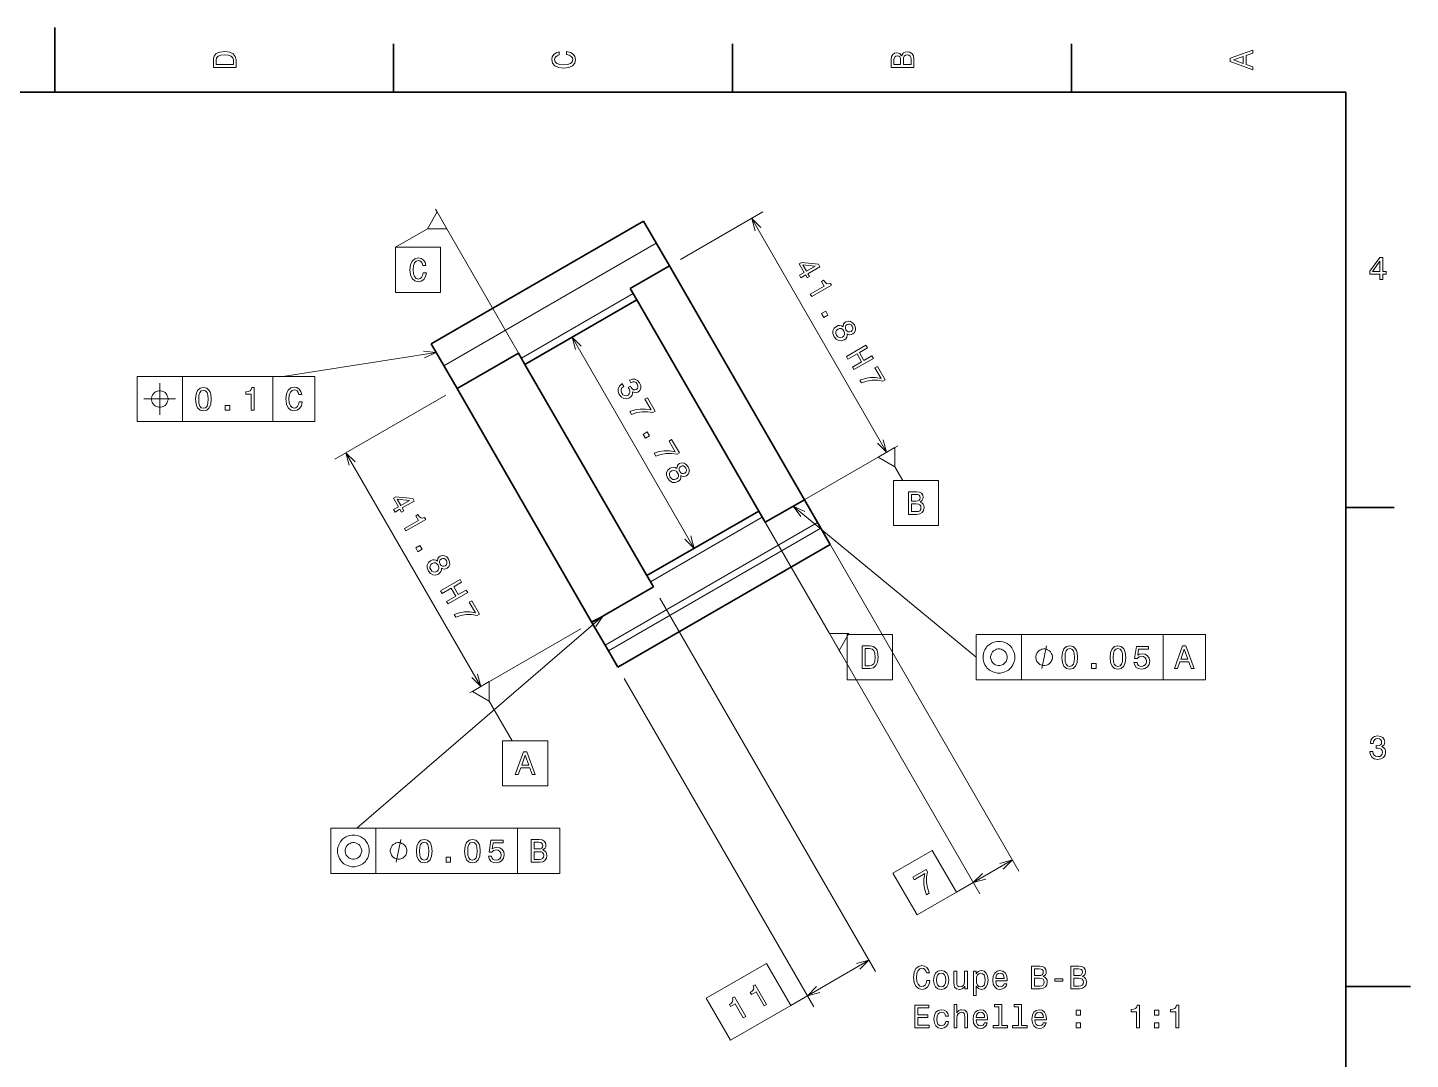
# Model space of a CAD drawing. Extents: x 0 to 420, y 0 to 297.
# Drawn here: x 205.8 to 420, y 137.2 to 297 of the extents above; entities that cross this region are included whole.
import ezdxf

# ---------------------------------------------------------------- set-up
doc = ezdxf.new("R2010")
doc.units = 0

msp = doc.modelspace()

# ---------------------------------------------------------------- linework, layer by layer
at = {"color": 7, "lineweight": 35, "ltscale": 0.25}
for p, q in [((210, 287), (210, 297)), ((410, 148.5), (420, 148.5))]:
    msp.add_line(p, q, dxfattribs=at)
at = {"color": 7, "lineweight": 35, "ltscale": 0.1875}
for p, q in [((262.5, 287), (262.5, 294.5)), ((315, 287), (315, 294.5)), ((367.5, 287), (367.5, 294.5)), ((410, 222.699997), (417.5, 222.699997))]:
    msp.add_line(p, q, dxfattribs=at)
at = {"color": 7, "lineweight": 35}
for p, q in [((410, 287), (10, 287)), ((410, 10), (410, 287)), ((301.208313, 267.04364), (268.299347, 248.043625)), ((305.221863, 260.09198), (326.124023, 223.888367)), ((300.164856, 254.850967), (319.056671, 222.129379)), ((282.84436, 244.850967), (301.736176, 212.129379)), ((272.312897, 241.09198), (293.215057, 204.888367)), ((330.137573, 216.936722), (297.228607, 197.936722))]:
    msp.add_line(p, q, dxfattribs=at)
at = {"color": 7, "lineweight": 13, "ltscale": 0.0125}
for p, q in [((268.969757, 268.882477), (269.219757, 268.449463)), ((331.771027, 200.107483), (331.521027, 200.540497))]:
    msp.add_line(p, q, dxfattribs=at)
at = {"color": 7, "lineweight": 13, "ltscale": 0.367828}
msp.add_line((306.953918, 261.09198), (319.695862, 268.448547), dxfattribs=at)
at = {"color": 7, "lineweight": 13, "ltscale": 0.143061}
msp.add_line((267.719757, 265.851379), (262.763977, 262.990173), dxfattribs=at)
at = {"color": 7, "lineweight": 13}
for p, q in [((270.719757, 265.851379), (282.34436, 245.716995)), ((317.963806, 267.448547), (338.865997, 231.244934)), ((270.263977, 244.640808), (303.172943, 263.640808)), ((282.290253, 245.810684), (299.610779, 255.810684)), ((290.140839, 249.063599), (309.032654, 216.34201)), ((269.09079, 246.672821), (245.338394, 242.990173)), ((222.763977, 242.990173), (250.308075, 242.990173)), ((222.763977, 235.990173), (250.308075, 235.990173)), ((321.793915, 221.388367), (340.598022, 232.244934)), ((255.104568, 231.156754), (276.006744, 194.953125)), ((302.290253, 211.169662), (319.610779, 221.169662)), ((330.021027, 203.13858), (319.556671, 221.263351)), ((327.124023, 222.156311), (359.345093, 166.347794)), ((295.263977, 201.339539), (328.172943, 220.339539)), ((328.672943, 219.473511), (295.763977, 200.473511)), ((321.061859, 218.656311), (353.282898, 162.847794)), ((303.741333, 208.656311), (337.129425, 150.826462)), ((294.931519, 205.879349), (256.819763, 172.990173)), ((352.763977, 202.990173), (388.24408, 202.990173)), ((298.228607, 196.204666), (327.603149, 145.326462)), ((352.763977, 195.990173), (388.24408, 195.990173)), ((252.763977, 172.990173), (288.24408, 172.990173)), ((252.763977, 165.990173), (288.24408, 165.990173))]:
    msp.add_line(p, q, dxfattribs=at)
at = {"color": 7, "lineweight": 35, "ltscale": 0.200677}
for p, q in [((301.208313, 267.04364), (305.221863, 260.09198)), ((268.299347, 248.043625), (272.312897, 241.09198))]:
    msp.add_line(p, q, dxfattribs=at)
at = {"color": 7, "lineweight": 35, "ltscale": 0.175}
for p, q in [((305.221863, 260.09198), (299.159668, 256.59198)), ((326.124023, 223.888367), (320.061859, 220.388367))]:
    msp.add_line(p, q, dxfattribs=at)
at = {"color": 7, "lineweight": 35, "ltscale": 0.050259}
for p, q in [((299.159668, 256.59198), (300.164856, 254.850967)), ((281.839172, 246.59198), (282.84436, 244.850967)), ((319.056671, 222.129379), (320.061859, 220.388367))]:
    msp.add_line(p, q, dxfattribs=at)
at = {"color": 7, "lineweight": 35, "ltscale": 0.5}
for p, q in [((300.164856, 254.850967), (282.84436, 244.850967)), ((319.056671, 222.129379), (301.736176, 212.129379))]:
    msp.add_line(p, q, dxfattribs=at)
at = {"color": 7, "lineweight": 35, "ltscale": 0.275}
for p, q in [((281.839172, 246.59198), (272.312897, 241.09198)), ((302.741333, 210.388367), (293.215057, 204.888367))]:
    msp.add_line(p, q, dxfattribs=at)
at = {"color": 7, "lineweight": 13, "ltscale": 0.175}
for p, q in [((222.763977, 242.990173), (222.763977, 235.990173)), ((229.763977, 242.990173), (229.763977, 235.990173)), ((243.772049, 242.990173), (243.772049, 235.990173)), ((250.308075, 242.990173), (250.308075, 235.990173)), ((352.763977, 202.990173), (352.763977, 195.990173)), ((359.763977, 202.990173), (359.763977, 195.990173)), ((381.708069, 202.990173), (381.708069, 195.990173)), ((388.24408, 202.990173), (388.24408, 195.990173)), ((252.763977, 172.990173), (252.763977, 165.990173)), ((259.763977, 172.990173), (259.763977, 165.990173)), ((281.708069, 172.990173), (281.708069, 165.990173)), ((288.24408, 172.990173), (288.24408, 165.990173))]:
    msp.add_line(p, q, dxfattribs=at)
at = {"color": 7, "lineweight": 13, "ltscale": 0.496761}
for p, q in [((270.580841, 240.09198), (253.372528, 230.156754)), ((291.483002, 203.888367), (274.274689, 193.953125))]:
    msp.add_line(p, q, dxfattribs=at)
at = {"color": 7, "lineweight": 13, "ltscale": 0.061457}
msp.add_line((340.165039, 228.994934), (341.394165, 226.865982), dxfattribs=at)
at = {"color": 7, "lineweight": 35, "ltscale": 0.127446}
for p, q in [((326.124023, 223.888367), (328.672943, 219.473511)), ((293.215057, 204.888367), (295.763977, 200.473511))]:
    msp.add_line(p, q, dxfattribs=at)
at = {"color": 7, "lineweight": 35, "ltscale": 0.073231}
for p, q in [((330.137573, 216.936722), (328.672943, 219.473511)), ((297.228607, 197.936722), (295.763977, 200.473511))]:
    msp.add_line(p, q, dxfattribs=at)
at = {"color": 7, "lineweight": 35, "ltscale": 0.050258}
msp.add_line((301.736176, 212.129379), (302.741333, 210.388367), dxfattribs=at)
at = {"color": 7, "lineweight": 13, "ltscale": 0.177483}
msp.add_line((277.305786, 192.703125), (280.855438, 186.554947), dxfattribs=at)
at = {"color": 7, "lineweight": 13, "ltscale": 0.25}
msp.add_line((349.684845, 163.079849), (358.345093, 168.079849), dxfattribs=at)
at = {"color": 7, "lineweight": 13, "ltscale": 0.35}
msp.add_line((324.005066, 145.558502), (336.129425, 152.558502), dxfattribs=at)
at = {"color": 7, "lineweight": 13}
for points in [[(395.583221, 290.466858), (395.583221, 290.930847), (394.554413, 291.299011), (394.554413, 292.695984), (395.583221, 293.064117), (395.583221, 293.538177), (392.078186, 292.257202), (392.078186, 291.742798)], [(234.583206, 291.994965), (234.583206, 290.829987), (238.083206, 290.829987), (238.083206, 291.994965), (237.97226, 292.544678), (237.634354, 292.953186), (237.084641, 293.205353), (236.333206, 293.296112), (235.566635, 293.215424), (235.264038, 293.114563), (235.021973, 292.973358), (234.694153, 292.56485), (234.613464, 292.297546)], [(235.001801, 291.959656), (235.077438, 292.342957), (235.309433, 292.605194), (235.722977, 292.761536), (236.333206, 292.811951), (236.923264, 292.7565), (237.336807, 292.600159), (237.583923, 292.332855), (237.664612, 291.959656), (237.664612, 291.299011), (235.001801, 291.299011)], [(289.282074, 292.817017), (289.705688, 292.716156), (290.008301, 292.549713), (290.194885, 292.317719), (290.255402, 292.04541), (290.164642, 291.71759), (289.892303, 291.460388), (289.448486, 291.28891), (288.833221, 291.233429), (288.222992, 291.28891), (287.774139, 291.455353), (287.501801, 291.712555), (287.405975, 292.04541), (287.456421, 292.287476), (287.597626, 292.494232), (287.824585, 292.65564), (288.137268, 292.766571), (288.137268, 293.245697), (287.658142, 293.094391), (287.295044, 292.832153), (287.068085, 292.47406), (286.987396, 292.04541), (287.113495, 291.510803), (287.466492, 291.102325), (288.046478, 290.840057), (288.833221, 290.749298), (289.619965, 290.840057), (290.199951, 291.102325), (290.558014, 291.510803), (290.679047, 292.04541), (290.583221, 292.514404), (290.315918, 292.89267), (289.877167, 293.159943), (289.282074, 293.301147)], [(341.192017, 292.630402), (340.899506, 292.983429), (340.70282, 293.074219), (340.460754, 293.104462), (340.082489, 293.03891), (339.810181, 292.842224), (339.643738, 292.524506), (339.583221, 292.080688), (339.583221, 290.835022), (343.083221, 290.835022), (343.083221, 292.151306), (343.012604, 292.620331), (342.805847, 292.968292), (342.478027, 293.18515), (342.034241, 293.260803), (341.736694, 293.215424), (341.489563, 293.094391), (341.308014, 292.897705)], [(341.035675, 291.984863), (341.035675, 291.299011), (340.001801, 291.299011), (340.001801, 292.025208), (340.032074, 292.297546), (340.122833, 292.489197), (340.279175, 292.605194), (340.511169, 292.645538), (340.743164, 292.600159), (340.904541, 292.479126), (341.005402, 292.272339)], [(342.664642, 292.095825), (342.664642, 291.299011), (341.45929, 291.299011), (341.45929, 292.050446), (341.494598, 292.368164), (341.600525, 292.595093), (341.782074, 292.731262), (342.044312, 292.776672), (342.321686, 292.731262), (342.513336, 292.605194), (342.629333, 292.393372)], [(394.125732, 291.460388), (392.582489, 292), (394.125732, 292.539642)], [(269.219757, 268.449463), (267.719757, 265.851379), (270.719757, 265.851379)], [(262.763977, 262.990173), (262.763977, 255.990173), (269.763977, 255.990173), (269.763977, 262.990173)], [(267.080994, 259.041321), (266.980103, 258.617706), (266.81369, 258.315094), (266.581696, 258.12851), (266.309357, 258.067993), (265.981567, 258.158752), (265.724365, 258.431091), (265.552887, 258.874908), (265.497406, 259.490173), (265.552887, 260.100403), (265.719299, 260.549255), (265.976501, 260.821594), (266.309357, 260.917419), (266.551453, 260.866974), (266.758209, 260.725769), (266.919586, 260.49881), (267.030548, 260.186127), (267.509644, 260.186127), (267.358368, 260.665253), (267.0961, 261.028351), (266.738037, 261.25531), (266.309357, 261.335999), (265.77478, 261.2099), (265.366272, 260.856873), (265.104034, 260.276917), (265.013245, 259.490173), (265.104034, 258.70343), (265.366272, 258.123474), (265.77478, 257.765381), (266.309357, 257.644348), (266.778381, 257.740173), (267.156616, 258.007477), (267.42392, 258.446228), (267.565125, 259.041321)], [(415.277374, 257.966766), (415.731262, 257.966766), (415.731262, 258.834198), (416.23056, 258.834198), (416.23056, 259.237671), (415.731262, 259.237671), (415.731262, 261.391113), (415.272339, 261.391113), (413.739197, 259.278015), (413.739197, 258.834198), (415.277374, 258.834198)], [(325.353119, 258.649933), (325.580048, 258.256836), (326.331268, 258.690552), (326.580902, 258.258179), (326.930328, 258.4599), (326.680664, 258.892273), (328.545624, 259.969025), (328.316162, 260.366455), (325.719574, 260.637634), (325.335236, 260.415741), (326.10434, 259.083649)], [(325.896454, 260.25061), (327.812042, 260.06958), (326.453735, 259.28537)], [(414.162842, 259.237671), (415.277374, 260.806091), (415.277374, 259.237671)], [(327.037048, 255.733261), (327.26651, 255.335815), (330.319427, 257.098419), (330.147949, 257.395416), (329.836151, 257.320221), (329.566315, 257.374054), (329.322784, 257.553772), (329.096222, 257.865509), (328.786133, 257.686493), (329.194611, 256.978943)], [(328.776459, 252.72052), (329.124451, 252.117798), (329.775208, 252.493515), (329.427216, 253.096237)], [(332.139252, 250.66832), (331.888336, 250.820465), (331.629761, 250.874985), (331.36026, 250.847519), (331.08493, 250.729309), (330.736572, 250.435013), (330.551208, 250.060104), (330.548157, 249.621582), (330.73111, 249.133224), (331.060028, 248.73497), (331.441345, 248.518356), (331.858673, 248.49144), (332.290253, 248.641617), (332.527771, 248.825333), (332.688843, 249.040604), (332.768402, 249.296188), (332.764587, 249.585175), (332.970276, 249.470978), (333.185028, 249.4319), (333.402588, 249.458527), (333.631744, 249.555878), (333.901489, 249.804794), (334.044525, 250.131958), (334.034668, 250.522247), (333.871368, 250.946274), (333.583282, 251.304047), (333.250214, 251.507736), (332.892853, 251.551819), (332.544922, 251.438293), (332.343506, 251.292892), (332.21167, 251.117783)], [(332.749542, 251.003204), (332.961884, 251.079208), (333.170898, 251.06012), (333.358429, 250.947113), (333.521973, 250.744537), (333.613129, 250.505981), (333.617218, 250.287064), (333.529236, 250.096512), (333.359772, 249.946259), (333.140533, 249.872086), (332.927155, 249.888657), (332.730865, 249.996628), (332.574219, 250.197357), (332.48056, 250.440277), (332.480804, 250.661713), (332.573151, 250.854797)], [(331.335754, 250.315063), (331.589905, 250.409409), (331.837738, 250.383606), (332.064789, 250.252625), (332.255371, 250.013275), (332.364838, 249.732895), (332.364777, 249.470795), (332.263184, 249.243271), (332.056915, 249.065948), (331.782745, 248.965881), (331.52182, 248.984116), (331.286072, 249.110046), (331.097961, 249.345047), (330.985992, 249.629791), (330.994812, 249.896942), (331.109497, 250.132034)], [(332.626465, 246.052124), (332.860962, 245.645935), (334.28479, 246.467987), (334.985779, 245.253799), (333.561951, 244.431763), (333.793945, 244.029938), (336.825043, 245.779938), (336.593048, 246.181763), (335.357025, 245.46814), (334.656036, 246.682327), (335.892059, 247.395935), (335.657532, 247.802124)], [(334.728973, 242.410446), (334.983643, 241.96933), (335.787506, 242.241257), (336.606384, 242.376266), (337.437714, 242.378723), (338.292786, 242.249283), (338.655273, 242.458588), (337.454987, 244.537537), (337.057556, 244.308075), (338.015747, 242.648407), (337.148743, 242.788422), (336.323639, 242.79538), (335.522247, 242.670456)], [(297.899445, 241.824127), (297.868866, 241.806473), (297.489929, 241.494507), (297.293976, 241.107681), (297.279663, 240.668488), (297.452545, 240.197601), (297.789032, 239.78624), (298.177917, 239.556519), (298.609711, 239.514648), (299.048187, 239.662979), (299.285706, 239.846695), (299.43985, 240.063828), (299.510681, 240.314362), (299.507568, 240.592087), (299.907318, 240.444351), (300.340942, 240.56076), (300.643768, 240.822968), (300.79303, 241.159546), (300.778137, 241.558563), (300.592834, 242.010635), (300.29599, 242.363373), (299.92984, 242.553787), (299.51062, 242.573807), (299.06662, 242.404816), (299.036041, 242.387161), (299.260468, 241.998444), (299.560181, 242.124893), (299.82663, 242.127335), (300.05484, 242.014496), (300.247284, 241.782028), (300.343475, 241.534744), (300.347565, 241.315826), (300.25708, 241.129639), (300.078857, 240.974335), (299.842163, 240.890076), (299.637512, 240.911682), (299.444244, 241.044693), (299.274323, 241.278519), (299.180328, 241.45137), (298.835297, 241.252167), (298.96759, 241.043198), (299.087158, 240.745346), (299.10083, 240.479553), (299.001129, 240.258911), (298.803589, 240.086639), (298.522522, 239.988434), (298.261597, 240.006653), (298.027679, 240.139481), (297.834564, 240.383209), (297.71936, 240.683578), (297.734406, 240.960144), (297.870911, 241.20784), (298.131439, 241.422302)], [(227.547318, 239.490173), (227.547318, 239.606842), (227.488983, 239.840179), (227.430649, 240.015167), (227.372314, 240.131836), (227.255646, 240.306839), (227.080643, 240.481842), (226.90564, 240.598511), (226.788971, 240.656845), (226.613983, 240.715179), (226.380646, 240.773514), (226.263977, 240.773514), (226.147308, 240.773514), (225.913971, 240.715179), (225.738983, 240.656845), (225.622314, 240.598511), (225.447311, 240.481842), (225.272308, 240.306839), (225.15564, 240.131836), (225.097305, 240.015167), (225.038971, 239.840179), (224.980637, 239.606842), (224.980637, 239.490173), (224.980637, 239.373505), (225.038971, 239.140167), (225.097305, 238.965179), (225.15564, 238.848511), (225.272308, 238.673508), (225.447311, 238.498505), (225.622314, 238.381836), (225.738983, 238.323502), (225.913971, 238.265167), (226.147308, 238.206833), (226.263977, 238.206833), (226.380646, 238.206833), (226.613983, 238.265167), (226.788971, 238.323502), (226.90564, 238.381836), (227.080643, 238.498505), (227.255646, 238.673508), (227.372314, 238.848511), (227.430649, 238.965179), (227.488983, 239.140167), (227.547318, 239.373505)], [(299.100281, 237.54538), (299.35495, 237.104263), (300.158813, 237.37619), (300.977661, 237.5112), (301.809021, 237.513657), (302.664063, 237.384216), (303.026581, 237.593521), (301.826294, 239.672485), (301.428833, 239.443008), (302.387054, 237.78334), (301.52005, 237.923355), (300.694946, 237.930313), (299.893555, 237.805389)], [(301.144806, 234.004166), (301.492767, 233.401443), (302.143555, 233.777161), (301.795563, 234.379883)], [(302.836304, 231.074402), (303.090973, 230.63327), (303.894836, 230.905212), (304.713684, 231.040222), (305.545044, 231.042679), (306.400085, 230.913239), (306.762604, 231.122528), (305.562317, 233.201492), (305.164856, 232.972031), (306.123077, 231.312347), (305.256073, 231.452362), (304.430969, 231.459335), (303.629578, 231.334412)], [(337.566956, 230.494934), (340.165039, 228.994934), (340.165039, 231.994934)], [(306.37561, 228.716476), (306.124695, 228.868622), (305.866119, 228.923141), (305.596619, 228.895676), (305.321289, 228.777466), (304.972931, 228.48317), (304.787567, 228.108261), (304.784515, 227.669739), (304.967468, 227.181381), (305.296387, 226.783127), (305.677673, 226.566513), (306.095032, 226.539597), (306.526611, 226.689774), (306.76413, 226.873489), (306.925201, 227.08876), (307.004761, 227.344345), (307.000946, 227.633331), (307.206635, 227.519135), (307.421387, 227.480057), (307.638947, 227.506683), (307.868103, 227.604034), (308.137848, 227.852951), (308.280884, 228.180115), (308.271027, 228.570404), (308.107727, 228.994431), (307.819641, 229.352203), (307.486572, 229.555893), (307.129211, 229.599976), (306.781281, 229.48645), (306.579865, 229.341049), (306.448029, 229.165939)], [(305.572113, 228.36322), (305.826263, 228.457565), (306.074097, 228.431763), (306.301147, 228.300781), (306.49173, 228.061432), (306.601196, 227.781052), (306.601135, 227.518951), (306.499542, 227.291428), (306.293274, 227.114105), (306.019104, 227.014038), (305.758179, 227.032272), (305.52243, 227.158203), (305.334351, 227.393204), (305.222351, 227.677948), (305.231171, 227.945099), (305.345856, 228.180191)], [(306.985901, 229.051361), (307.198242, 229.127365), (307.407257, 229.108276), (307.594788, 228.99527), (307.758331, 228.792694), (307.849487, 228.554153), (307.853577, 228.33522), (307.765594, 228.144669), (307.59613, 227.994415), (307.376892, 227.920242), (307.163513, 227.936813), (306.967224, 228.044785), (306.810577, 228.245514), (306.716919, 228.488419), (306.717163, 228.709869), (306.809509, 228.902954)], [(339.914886, 226.865982), (339.914886, 219.865982), (346.914917, 219.865982), (346.914917, 226.865982)], [(344.045288, 223.507187), (344.398315, 223.799698), (344.489105, 223.996384), (344.519348, 224.238464), (344.453796, 224.616699), (344.257111, 224.889038), (343.939392, 225.055466), (343.495575, 225.115982), (342.249908, 225.115982), (342.249908, 221.615982), (343.566193, 221.615982), (344.035217, 221.686584), (344.383209, 221.893356), (344.600067, 222.221176), (344.67572, 222.664978), (344.63031, 222.962524), (344.509277, 223.209641), (344.312592, 223.391205)], [(262.493866, 222.358124), (262.720825, 221.965042), (263.472046, 222.398758), (263.72168, 221.96637), (264.071075, 222.168106), (263.821442, 222.600494), (265.686401, 223.677216), (265.456909, 224.074661), (262.860352, 224.34584), (262.476013, 224.123947), (263.245087, 222.79184)], [(263.037231, 223.958801), (264.95282, 223.777786), (263.594482, 222.993561)], [(343.39978, 223.663528), (342.713898, 223.663528), (342.713898, 224.697388), (343.440125, 224.697388), (343.712463, 224.66713), (343.904083, 224.576355), (344.020081, 224.420013), (344.060425, 224.188034), (344.015045, 223.956039), (343.894012, 223.794662), (343.687225, 223.693787)], [(343.510712, 222.034576), (342.713898, 222.034576), (342.713898, 223.239899), (343.465332, 223.239899), (343.783051, 223.204605), (344.01001, 223.098694), (344.146179, 222.91713), (344.191559, 222.654892), (344.146179, 222.377518), (344.020081, 222.185867), (343.808258, 222.06987)], [(264.177795, 219.441467), (264.407257, 219.044022), (267.460205, 220.806625), (267.288727, 221.103622), (266.976929, 221.028412), (266.707062, 221.08226), (266.463562, 221.261963), (266.236969, 221.573715), (265.92688, 221.394684), (266.335388, 220.687134)], [(265.917206, 216.428711), (266.265198, 215.825989), (266.915955, 216.201721), (266.567993, 216.804443)], [(269.279999, 214.376526), (269.029114, 214.528671), (268.770508, 214.583191), (268.501038, 214.55571), (268.225708, 214.437515), (267.877319, 214.143204), (267.691956, 213.768311), (267.688904, 213.329788), (267.871857, 212.841431), (268.200806, 212.443176), (268.582092, 212.226563), (268.999451, 212.199646), (269.43103, 212.349823), (269.668549, 212.533539), (269.82959, 212.74881), (269.909149, 213.004395), (269.905365, 213.293365), (270.111053, 213.179184), (270.325775, 213.140106), (270.543365, 213.166718), (270.772491, 213.264084), (271.042236, 213.513), (271.185303, 213.840164), (271.175415, 214.230453), (271.012146, 214.65448), (270.72406, 215.012253), (270.390991, 215.215942), (270.0336, 215.260025), (269.685669, 215.1465), (269.484283, 215.001099), (269.352448, 214.825989)], [(269.890289, 214.711411), (270.102631, 214.787415), (270.311646, 214.768326), (270.499207, 214.655319), (270.66275, 214.452744), (270.753876, 214.214188), (270.757996, 213.99527), (270.670013, 213.804718), (270.500519, 213.654449), (270.281281, 213.580292), (270.067902, 213.596863), (269.871643, 213.704834), (269.714966, 213.905548), (269.621307, 214.148468), (269.621582, 214.369919), (269.713928, 214.562988)], [(268.476501, 214.02327), (268.730682, 214.117615), (268.978516, 214.091812), (269.205536, 213.960831), (269.396149, 213.721481), (269.505615, 213.441101), (269.505524, 213.178986), (269.403961, 212.951462), (269.197693, 212.774139), (268.923523, 212.674088), (268.662598, 212.692322), (268.426819, 212.818253), (268.238739, 213.053253), (268.12674, 213.337997), (268.135559, 213.605148), (268.250244, 213.840225)], [(269.767212, 209.760315), (270.001709, 209.354141), (271.425537, 210.176178), (272.126556, 208.962006), (270.702728, 208.139954), (270.934723, 207.738144), (273.96582, 209.488144), (273.733826, 209.889954), (272.497803, 209.176346), (271.796783, 210.390518), (273.032806, 211.104141), (272.798309, 211.510315)], [(271.86972, 206.118652), (272.12442, 205.677521), (272.928284, 205.949463), (273.747131, 206.084473), (274.578461, 206.086914), (275.433533, 205.957489), (275.796051, 206.166779), (274.595764, 208.245743), (274.198303, 208.016281), (275.156525, 206.356598), (274.28952, 206.496613), (273.464417, 206.503571), (272.663025, 206.378647)], [(331.521027, 200.540497), (333.021027, 203.13858), (330.021027, 203.13858)], [(332.763977, 202.990173), (332.763977, 195.990173), (339.763977, 195.990173), (339.763977, 202.990173)], [(358.713989, 199.490173), (358.713989, 199.723511), (358.65564, 200.073502), (358.597321, 200.248505), (358.538971, 200.423508), (358.422302, 200.656845), (358.247314, 200.948502), (358.130646, 201.123505), (358.013977, 201.240173), (357.897308, 201.356842), (357.722321, 201.473511), (357.430634, 201.648514), (357.197296, 201.765167), (357.022308, 201.823502), (356.847321, 201.881836), (356.497314, 201.94017), (356.263977, 201.94017), (356.03064, 201.94017), (355.680634, 201.881836), (355.505646, 201.823502), (355.330658, 201.765167), (355.097321, 201.648514), (354.805634, 201.473511), (354.630646, 201.356842), (354.513977, 201.240173), (354.397308, 201.123505), (354.28064, 200.948502), (354.105652, 200.656845), (353.988983, 200.423508), (353.930634, 200.248505), (353.872314, 200.073502), (353.813965, 199.723511), (353.813965, 199.490173), (353.813965, 199.256836), (353.872314, 198.906845), (353.930634, 198.731842), (353.988983, 198.556839), (354.105652, 198.323502), (354.28064, 198.031845), (354.397308, 197.856842), (354.513977, 197.740173), (354.630646, 197.623505), (354.805634, 197.506836), (355.097321, 197.331833), (355.330658, 197.215179), (355.505646, 197.156845), (355.680634, 197.098511), (356.03064, 197.040176), (356.263977, 197.040176), (356.497314, 197.040176), (356.847321, 197.098511), (357.022308, 197.156845), (357.197296, 197.215179), (357.430634, 197.331833), (357.722321, 197.506836), (357.897308, 197.623505), (358.013977, 197.740173), (358.130646, 197.856842), (358.247314, 198.031845), (358.422302, 198.323502), (358.538971, 198.556839), (358.597321, 198.731842), (358.65564, 198.906845), (358.713989, 199.256836)], [(336.258942, 201.240173), (335.093933, 201.240173), (335.093933, 197.740173), (336.258942, 197.740173), (336.808655, 197.85112), (337.217133, 198.189026), (337.469299, 198.738739), (337.560089, 199.490173), (337.479401, 200.256744), (337.37854, 200.559341), (337.237305, 200.801407), (336.828827, 201.129227), (336.561523, 201.209915)], [(336.223633, 200.821579), (336.606903, 200.745941), (336.869171, 200.513947), (337.025513, 200.100403), (337.075928, 199.490173), (337.020447, 198.900116), (336.864136, 198.486572), (336.596832, 198.239456), (336.223633, 198.158768), (335.562958, 198.158768), (335.562958, 200.821579)], [(357.547302, 199.490173), (357.547302, 199.606842), (357.488983, 199.840179), (357.430634, 200.015167), (357.372314, 200.131836), (357.255646, 200.306839), (357.080658, 200.481842), (356.90564, 200.598511), (356.788971, 200.656845), (356.613983, 200.715179), (356.380646, 200.773514), (356.263977, 200.773514), (356.147308, 200.773514), (355.913971, 200.715179), (355.738983, 200.656845), (355.622314, 200.598511), (355.447296, 200.481842), (355.272308, 200.306839), (355.15564, 200.131836), (355.097321, 200.015167), (355.038971, 199.840179), (354.980652, 199.606842), (354.980652, 199.490173), (354.980652, 199.373505), (355.038971, 199.140167), (355.097321, 198.965179), (355.15564, 198.848511), (355.272308, 198.673508), (355.447296, 198.498505), (355.622314, 198.381836), (355.738983, 198.323502), (355.913971, 198.265167), (356.147308, 198.206833), (356.263977, 198.206833), (356.380646, 198.206833), (356.613983, 198.265167), (356.788971, 198.323502), (356.90564, 198.381836), (357.080658, 198.498505), (357.255646, 198.673508), (357.372314, 198.848511), (357.430634, 198.965179), (357.488983, 199.140167), (357.547302, 199.373505)], [(364.547302, 199.490173), (364.547302, 199.606842), (364.488983, 199.840179), (364.430634, 200.015167), (364.372314, 200.131836), (364.255646, 200.306839), (364.080658, 200.481842), (363.90564, 200.598511), (363.788971, 200.656845), (363.613983, 200.715179), (363.380646, 200.773514), (363.263977, 200.773514), (363.147308, 200.773514), (362.913971, 200.715179), (362.738983, 200.656845), (362.622314, 200.598511), (362.447296, 200.481842), (362.272308, 200.306839), (362.15564, 200.131836), (362.097321, 200.015167), (362.038971, 199.840179), (361.980652, 199.606842), (361.980652, 199.490173), (361.980652, 199.373505), (362.038971, 199.140167), (362.097321, 198.965179), (362.15564, 198.848511), (362.272308, 198.673508), (362.447296, 198.498505), (362.622314, 198.381836), (362.738983, 198.323502), (362.913971, 198.265167), (363.147308, 198.206833), (363.263977, 198.206833), (363.380646, 198.206833), (363.613983, 198.265167), (363.788971, 198.323502), (363.90564, 198.381836), (364.080658, 198.498505), (364.255646, 198.673508), (364.372314, 198.848511), (364.430634, 198.965179), (364.488983, 199.140167), (364.547302, 199.373505)], [(366.016571, 199.449829), (366.092224, 198.658035), (366.329254, 198.093201), (366.707489, 197.750259), (367.231995, 197.639313), (367.751434, 197.750259), (368.129669, 198.093201), (368.361664, 198.658035), (368.442352, 199.449829), (368.361664, 200.236572), (368.265839, 200.549255), (368.129669, 200.806458), (367.751434, 201.149399), (367.231995, 201.265396), (366.707489, 201.149399), (366.329254, 200.801407), (366.092224, 200.236572)], [(366.500732, 199.449829), (366.541077, 200.060059), (366.667145, 200.498825), (366.894104, 200.756027), (367.231995, 200.846802), (367.56485, 200.756027), (367.791779, 200.498825), (367.917877, 200.060059), (367.958221, 199.449829), (367.917877, 198.834549), (367.791779, 198.395798), (367.56485, 198.138596), (367.231995, 198.052856), (366.894104, 198.138596), (366.667145, 198.395798), (366.541077, 198.834549)], [(373.488617, 199.449829), (373.56427, 198.658035), (373.8013, 198.093201), (374.179535, 197.750259), (374.704041, 197.639313), (375.22348, 197.750259), (375.601715, 198.093201), (375.83371, 198.658035), (375.914398, 199.449829), (375.83371, 200.236572), (375.737885, 200.549255), (375.601715, 200.806458), (375.22348, 201.149399), (374.704041, 201.265396), (374.179535, 201.149399), (373.8013, 200.801407), (373.56427, 200.236572)], [(373.972778, 199.449829), (374.013123, 200.060059), (374.139191, 200.498825), (374.36615, 200.756027), (374.704041, 200.846802), (375.036896, 200.756027), (375.263824, 200.498825), (375.389923, 200.060059), (375.430267, 199.449829), (375.389923, 198.834549), (375.263824, 198.395798), (375.036896, 198.138596), (374.704041, 198.052856), (374.36615, 198.138596), (374.139191, 198.395798), (374.013123, 198.834549)], [(377.189331, 198.653), (377.300293, 198.239456), (377.547394, 197.916687), (377.910522, 197.714951), (378.374481, 197.639313), (378.88385, 197.730087), (379.282288, 197.977203), (379.534424, 198.370575), (379.630249, 198.874893), (379.544525, 199.343918), (379.30246, 199.712082), (378.924194, 199.949112), (378.435028, 200.034836), (378.056763, 199.974319), (377.764252, 199.807892), (377.905487, 200.750977), (379.438629, 200.750977), (379.438629, 201.16452), (377.567566, 201.16452), (377.290192, 199.308624), (377.693665, 199.308624), (377.986176, 199.545654), (378.359375, 199.631378), (378.682129, 199.575912), (378.92926, 199.41452), (379.085602, 199.167404), (379.141052, 198.849686), (379.085602, 198.531967), (378.924194, 198.284836), (378.677094, 198.128494), (378.359375, 198.073029), (378.092072, 198.108322), (377.885315, 198.224319), (377.734009, 198.405884), (377.658356, 198.653)], [(370.620026, 197.740173), (371.315979, 197.740173), (371.315979, 198.491608), (370.620026, 198.491608)], [(274.707703, 194.203125), (277.305786, 192.703125), (277.305786, 195.703125)], [(279.37616, 186.554947), (279.37616, 179.554947), (286.37616, 179.554947), (286.37616, 186.554947)], [(413.729126, 184.866226), (413.729126, 184.830917), (413.809814, 184.346771), (414.046844, 183.983658), (414.420044, 183.751663), (414.914276, 183.665939), (415.438782, 183.751663), (415.832153, 183.973572), (416.08429, 184.326599), (416.175079, 184.780487), (416.134735, 185.078033), (416.023773, 185.320114), (415.842224, 185.506714), (415.600159, 185.642883), (415.927948, 185.915222), (416.043945, 186.348938), (415.968292, 186.74231), (415.751434, 187.039856), (415.398407, 187.226456), (414.914276, 187.292023), (414.460388, 187.211319), (414.112396, 186.989426), (413.885468, 186.636398), (413.809814, 186.167374), (413.809814, 186.13208), (414.258636, 186.13208), (414.299011, 186.454834), (414.430115, 186.686829), (414.641937, 186.828033), (414.939484, 186.878479), (415.201721, 186.83812), (415.393372, 186.732224), (415.509369, 186.560745), (415.554749, 186.328766), (415.509369, 186.081635), (415.388336, 185.915222), (415.176514, 185.814346), (414.889069, 185.784088), (414.692383, 185.789139), (414.692383, 185.390717), (414.939484, 185.400803), (415.257202, 185.355423), (415.494232, 185.234375), (415.635468, 185.037689), (415.685883, 184.780487), (415.630402, 184.487976), (415.484161, 184.271118), (415.252167, 184.134949), (414.944519, 184.089569), (414.626801, 184.139999), (414.394806, 184.29129), (414.248566, 184.533371), (414.193085, 184.866226)], [(281.343018, 181.304947), (281.807007, 181.304947), (282.175171, 182.333771), (283.572144, 182.333771), (283.940277, 181.304947), (284.414337, 181.304947), (283.133362, 184.809998), (282.618958, 184.809998)], [(282.336548, 182.762436), (282.87616, 184.305664), (283.415802, 182.762436)], [(258.713989, 169.490173), (258.713989, 169.723511), (258.65564, 170.073502), (258.597321, 170.248505), (258.538971, 170.423508), (258.422302, 170.656845), (258.247314, 170.948502), (258.130646, 171.123505), (258.013977, 171.240173), (257.897308, 171.356842), (257.722321, 171.473511), (257.430634, 171.648514), (257.197296, 171.765167), (257.022308, 171.823502), (256.847321, 171.881836), (256.497314, 171.94017), (256.263977, 171.94017), (256.03064, 171.94017), (255.680649, 171.881836), (255.505646, 171.823502), (255.330643, 171.765167), (255.097305, 171.648514), (254.805649, 171.473511), (254.630646, 171.356842), (254.513977, 171.240173), (254.397308, 171.123505), (254.28064, 170.948502), (254.105637, 170.656845), (253.988983, 170.423508), (253.930649, 170.248505), (253.872314, 170.073502), (253.81398, 169.723511), (253.81398, 169.490173), (253.81398, 169.256836), (253.872314, 168.906845), (253.930649, 168.731842), (253.988983, 168.556839), (254.105637, 168.323502), (254.28064, 168.031845), (254.397308, 167.856842), (254.513977, 167.740173), (254.630646, 167.623505), (254.805649, 167.506836), (255.097305, 167.331833), (255.330643, 167.215179), (255.505646, 167.156845), (255.680649, 167.098511), (256.03064, 167.040176), (256.263977, 167.040176), (256.497314, 167.040176), (256.847321, 167.098511), (257.022308, 167.156845), (257.197296, 167.215179), (257.430634, 167.331833), (257.722321, 167.506836), (257.897308, 167.623505), (258.013977, 167.740173), (258.130646, 167.856842), (258.247314, 168.031845), (258.422302, 168.323502), (258.538971, 168.556839), (258.597321, 168.731842), (258.65564, 168.906845), (258.713989, 169.256836)], [(257.547302, 169.490173), (257.547302, 169.606842), (257.488983, 169.840179), (257.430634, 170.015167), (257.372314, 170.131836), (257.255646, 170.306839), (257.080658, 170.481842), (256.90564, 170.598511), (256.788971, 170.656845), (256.613983, 170.715179), (256.380646, 170.773514), (256.263977, 170.773514), (256.147308, 170.773514), (255.913971, 170.715179), (255.738983, 170.656845), (255.622314, 170.598511), (255.447311, 170.481842), (255.272308, 170.306839), (255.15564, 170.131836), (255.097305, 170.015167), (255.038971, 169.840179), (254.980637, 169.606842), (254.980637, 169.490173), (254.980637, 169.373505), (255.038971, 169.140167), (255.097305, 168.965179), (255.15564, 168.848511), (255.272308, 168.673508), (255.447311, 168.498505), (255.622314, 168.381836), (255.738983, 168.323502), (255.913971, 168.265167), (256.147308, 168.206833), (256.263977, 168.206833), (256.380646, 168.206833), (256.613983, 168.265167), (256.788971, 168.323502), (256.90564, 168.381836), (257.080658, 168.498505), (257.255646, 168.673508), (257.372314, 168.848511), (257.430634, 168.965179), (257.488983, 169.140167), (257.547302, 169.373505)], [(264.547302, 169.490173), (264.547302, 169.606842), (264.488983, 169.840179), (264.430634, 170.015167), (264.372314, 170.131836), (264.255646, 170.306839), (264.080658, 170.481842), (263.90564, 170.598511), (263.788971, 170.656845), (263.613983, 170.715179), (263.380646, 170.773514), (263.263977, 170.773514), (263.147308, 170.773514), (262.913971, 170.715179), (262.738983, 170.656845), (262.622314, 170.598511), (262.447296, 170.481842), (262.272308, 170.306839), (262.15564, 170.131836), (262.097321, 170.015167), (262.038971, 169.840179), (261.980652, 169.606842), (261.980652, 169.490173), (261.980652, 169.373505), (262.038971, 169.140167), (262.097321, 168.965179), (262.15564, 168.848511), (262.272308, 168.673508), (262.447296, 168.498505), (262.622314, 168.381836), (262.738983, 168.323502), (262.913971, 168.265167), (263.147308, 168.206833), (263.263977, 168.206833), (263.380646, 168.206833), (263.613983, 168.265167), (263.788971, 168.323502), (263.90564, 168.381836), (264.080658, 168.498505), (264.255646, 168.673508), (264.372314, 168.848511), (264.430634, 168.965179), (264.488983, 169.140167), (264.547302, 169.373505)], [(266.016571, 169.449829), (266.092224, 168.658035), (266.329254, 168.093201), (266.707489, 167.750259), (267.231995, 167.639313), (267.751434, 167.750259), (268.129669, 168.093201), (268.361664, 168.658035), (268.442352, 169.449829), (268.361664, 170.236572), (268.265839, 170.549255), (268.129669, 170.806458), (267.751434, 171.149399), (267.231995, 171.265396), (266.707489, 171.149399), (266.329254, 170.801407), (266.092224, 170.236572)], [(266.500732, 169.449829), (266.541077, 170.060059), (266.667145, 170.498825), (266.894104, 170.756027), (267.231995, 170.846802), (267.56485, 170.756027), (267.791779, 170.498825), (267.917877, 170.060059), (267.958221, 169.449829), (267.917877, 168.834549), (267.791779, 168.395798), (267.56485, 168.138596), (267.231995, 168.052856), (266.894104, 168.138596), (266.667145, 168.395798), (266.541077, 168.834549)], [(273.488617, 169.449829), (273.56427, 168.658035), (273.8013, 168.093201), (274.179535, 167.750259), (274.704041, 167.639313), (275.22348, 167.750259), (275.601715, 168.093201), (275.83371, 168.658035), (275.914398, 169.449829), (275.83371, 170.236572), (275.737885, 170.549255), (275.601715, 170.806458), (275.22348, 171.149399), (274.704041, 171.265396), (274.179535, 171.149399), (273.8013, 170.801407), (273.56427, 170.236572)], [(273.972778, 169.449829), (274.013123, 170.060059), (274.139191, 170.498825), (274.36615, 170.756027), (274.704041, 170.846802), (275.036896, 170.756027), (275.263824, 170.498825), (275.389923, 170.060059), (275.430267, 169.449829), (275.389923, 168.834549), (275.263824, 168.395798), (275.036896, 168.138596), (274.704041, 168.052856), (274.36615, 168.138596), (274.139191, 168.395798), (274.013123, 168.834549)], [(277.189331, 168.653), (277.300293, 168.239456), (277.547394, 167.916687), (277.910522, 167.714951), (278.374481, 167.639313), (278.88385, 167.730087), (279.282288, 167.977203), (279.534424, 168.370575), (279.630249, 168.874893), (279.544525, 169.343918), (279.30246, 169.712082), (278.924194, 169.949112), (278.435028, 170.034836), (278.056763, 169.974319), (277.764252, 169.807892), (277.905487, 170.750977), (279.438629, 170.750977), (279.438629, 171.16452), (277.567566, 171.16452), (277.290192, 169.308624), (277.693665, 169.308624), (277.986176, 169.545654), (278.359375, 169.631378), (278.682129, 169.575912), (278.92926, 169.41452), (279.085602, 169.167404), (279.141052, 168.849686), (279.085602, 168.531967), (278.924194, 168.284836), (278.677094, 168.128494), (278.359375, 168.073029), (278.092072, 168.108322), (277.885315, 168.224319), (277.734009, 168.405884), (277.658356, 168.653)], [(339.841461, 166.057022), (343.591461, 159.561829), (349.684845, 163.079849), (345.934845, 169.575043)], [(270.620026, 167.740173), (271.315979, 167.740173), (271.315979, 168.491608), (270.620026, 168.491608)], [(345.031067, 162.702393), (345.472168, 162.957062), (345.200256, 163.760925), (345.065247, 164.579788), (345.062775, 165.411118), (345.19223, 166.26619), (344.98291, 166.628693), (342.903961, 165.428406), (343.133423, 165.03096), (344.793091, 165.989166), (344.653076, 165.122177), (344.646118, 164.297058), (344.771057, 163.495667)], [(310.926208, 146.667679), (314.676208, 140.172485), (324.005066, 145.558502), (320.255066, 152.053711)], [(345.098999, 149.434692), (344.998138, 149.011063), (344.831696, 148.708466), (344.599701, 148.521866), (344.327393, 148.461349), (343.999573, 148.552139), (343.742371, 148.824463), (343.570892, 149.268265), (343.515411, 149.883545), (343.570892, 150.493774), (343.737335, 150.942627), (343.994537, 151.214951), (344.327393, 151.310776), (344.569458, 151.260345), (344.776215, 151.119141), (344.937622, 150.892197), (345.048553, 150.579514), (345.527679, 150.579514), (345.376373, 151.058624), (345.114136, 151.421722), (344.756042, 151.648682), (344.327393, 151.72937), (343.792786, 151.603287), (343.384308, 151.250259), (343.12204, 150.670288), (343.031281, 149.883545), (343.12204, 149.096802), (343.384308, 148.51683), (343.792786, 148.158768), (344.327393, 148.03772), (344.796387, 148.133545), (345.174652, 148.400833), (345.441925, 148.8396), (345.58313, 149.434692)], [(346.142944, 149.485123), (346.223633, 148.869858), (346.455627, 148.41597), (346.823761, 148.133545), (347.318024, 148.03772), (347.80719, 148.133545), (348.175354, 148.410919), (348.407349, 148.864807), (348.493073, 149.485123), (348.407349, 150.100403), (348.175354, 150.559341), (347.80719, 150.836716), (347.318024, 150.937576), (346.823761, 150.836716), (346.455627, 150.554291), (346.223633, 150.100403)], [(346.596832, 149.490173), (346.642212, 149.944061), (346.783417, 150.271881), (347.010376, 150.473602), (347.318024, 150.544205), (347.620605, 150.473602), (347.847565, 150.276917), (347.98877, 149.944061), (348.039185, 149.490173), (347.98877, 149.031235), (347.847565, 148.69838), (347.620605, 148.496658), (347.318024, 148.431091), (347.010376, 148.496658), (346.783417, 148.69838), (346.642212, 149.031235)], [(351.39798, 150.841751), (350.954193, 150.841751), (350.954193, 149.278351), (350.903748, 148.915253), (350.757507, 148.653), (350.530548, 148.491608), (350.233002, 148.441177), (349.995972, 148.481522), (349.844666, 148.60257), (349.758942, 148.809341), (349.73877, 149.101837), (349.73877, 150.841751), (349.294952, 150.841751), (349.294952, 149.061493), (349.310089, 148.70343), (349.405914, 148.405884), (349.698425, 148.133545), (350.16745, 148.03772), (350.419586, 148.073029), (350.636444, 148.163803), (350.823059, 148.320145), (350.974365, 148.547089), (350.974365, 148.133545), (351.39798, 148.133545)], [(352.764709, 150.423172), (352.764709, 150.841751), (352.320892, 150.841751), (352.320892, 147.084549), (352.764709, 147.084549), (352.764709, 148.547089), (352.921051, 148.310059), (353.097565, 148.153717), (353.541351, 148.03772), (353.964996, 148.133545), (354.297852, 148.421005), (354.514709, 148.874893), (354.595398, 149.490173), (354.514709, 150.100403), (354.297852, 150.554291), (353.964996, 150.836716), (353.541351, 150.937576), (353.299286, 150.907318), (353.092499, 150.811493), (352.915985, 150.650116)], [(353.465698, 148.436142), (353.168152, 148.501694), (352.951294, 148.70343), (352.815125, 149.031235), (352.769745, 149.490173), (352.815125, 149.944061), (352.951294, 150.271881), (353.168152, 150.468567), (353.465698, 150.539169), (353.738037, 150.468567), (353.954895, 150.26683), (354.091064, 149.939026), (354.14151, 149.490173), (354.091064, 149.036285), (353.954895, 148.70343), (353.738037, 148.501694)], [(355.770447, 149.359055), (357.545685, 149.359055), (357.55072, 149.565826), (357.470032, 150.145798), (357.248138, 150.579514), (356.895111, 150.841751), (356.426086, 150.937576), (355.967163, 150.836716), (355.614136, 150.554291), (355.387177, 150.095367), (355.306488, 149.490173), (355.382141, 148.869858), (355.60907, 148.41597), (355.957062, 148.133545), (356.41095, 148.03772), (356.804321, 148.103287), (357.127075, 148.27475), (357.364136, 148.547089), (357.500275, 148.910202), (357.061523, 148.910202), (356.970764, 148.708466), (356.83963, 148.557175), (356.466431, 148.436142), (356.178955, 148.491608), (355.962097, 148.668121), (355.820892, 148.955597), (355.770447, 149.343918)], [(355.770447, 149.732254), (355.825928, 150.080231), (355.962097, 150.337433), (356.168884, 150.493774), (356.441223, 150.549255), (356.708496, 150.493774), (356.915283, 150.337433), (357.041351, 150.080231), (357.086731, 149.732254)], [(363.12854, 150.02475), (363.481567, 150.317261), (363.572327, 150.513947), (363.6026, 150.756027), (363.537048, 151.134262), (363.340332, 151.406601), (363.022614, 151.573029), (362.578827, 151.633545), (361.33313, 151.633545), (361.33313, 148.133545), (362.649414, 148.133545), (363.118439, 148.204147), (363.466431, 148.410919), (363.683289, 148.738739), (363.758942, 149.182541), (363.713531, 149.480087), (363.592499, 149.727203), (363.395813, 149.908768)], [(362.483002, 150.181091), (361.797119, 150.181091), (361.797119, 151.214951), (362.523346, 151.214951), (362.795685, 151.184692), (362.987305, 151.093918), (363.103302, 150.937576), (363.143677, 150.705597), (363.098267, 150.473602), (362.977234, 150.312225), (362.770447, 150.211349)], [(369.200562, 150.02475), (369.553589, 150.317261), (369.644379, 150.513947), (369.674652, 150.756027), (369.60907, 151.134262), (369.412384, 151.406601), (369.094666, 151.573029), (368.650879, 151.633545), (367.405182, 151.633545), (367.405182, 148.133545), (368.721466, 148.133545), (369.190491, 148.204147), (369.538483, 148.410919), (369.755341, 148.738739), (369.830994, 149.182541), (369.785583, 149.480087), (369.664551, 149.727203), (369.467865, 149.908768)], [(368.555054, 150.181091), (367.869171, 150.181091), (367.869171, 151.214951), (368.595398, 151.214951), (368.867737, 151.184692), (369.059357, 151.093918), (369.175354, 150.937576), (369.215698, 150.705597), (369.170319, 150.473602), (369.049286, 150.312225), (368.842499, 150.211349)], [(319.879761, 145.486176), (320.277222, 145.715637), (318.514618, 148.76857), (318.217621, 148.597107), (318.292816, 148.285294), (318.238953, 148.015442), (318.059265, 147.771942), (317.747498, 147.545349), (317.926544, 147.23526), (318.634094, 147.643753)], [(362.593933, 148.552139), (361.797119, 148.552139), (361.797119, 149.757462), (362.548553, 149.757462), (362.866272, 149.722168), (363.093231, 149.616257), (363.229401, 149.434692), (363.27478, 149.172455), (363.229401, 148.895065), (363.103302, 148.70343), (362.89151, 148.587433)], [(364.92392, 149.288437), (366.144379, 149.288437), (366.144379, 149.686859), (364.92392, 149.686859)], [(368.665985, 148.552139), (367.869171, 148.552139), (367.869171, 149.757462), (368.620605, 149.757462), (368.938324, 149.722168), (369.165283, 149.616257), (369.301453, 149.434692), (369.346832, 149.172455), (369.301453, 148.895065), (369.175354, 148.70343), (368.963531, 148.587433)], [(316.644287, 143.618164), (317.041718, 143.847626), (315.279114, 146.900558), (314.982117, 146.729095), (315.057312, 146.417282), (315.003479, 146.14743), (314.823792, 145.903931), (314.512024, 145.677338), (314.69104, 145.367249), (315.39859, 145.775742)], [(349.310089, 142.086716), (349.753906, 142.086716), (349.753906, 143.650116), (349.799286, 144.008179), (349.945526, 144.270432), (350.172485, 144.431824), (350.475067, 144.49234), (350.717133, 144.44191), (350.868439, 144.30574), (350.944092, 144.078796), (350.969299, 143.776199), (350.969299, 142.086716), (351.413116, 142.086716), (351.413116, 143.866974), (351.392944, 144.225037), (351.302155, 144.522598), (351.004608, 144.794922), (350.540649, 144.890747), (350.288483, 144.855453), (350.071625, 144.759628), (349.890045, 144.608322), (349.753906, 144.40155), (349.753906, 145.707748), (349.310089, 145.707748)], [(356.264709, 145.334549), (356.264709, 142.459915), (355.351868, 142.459915), (355.351868, 142.086716), (357.616272, 142.086716), (357.616272, 142.459915), (356.708496, 142.459915), (356.708496, 145.707748), (355.568726, 145.707748), (355.568726, 145.334549)], [(359.30072, 145.334549), (359.30072, 142.459915), (358.387909, 142.459915), (358.387909, 142.086716), (360.652313, 142.086716), (360.652313, 142.459915), (359.744537, 142.459915), (359.744537, 145.707748), (358.604767, 145.707748), (358.604767, 145.334549)], [(343.2229, 142.086716), (345.441925, 142.086716), (345.441925, 142.510345), (343.68689, 142.510345), (343.68689, 143.695511), (345.250275, 143.695511), (345.250275, 144.11409), (343.68689, 144.11409), (343.68689, 145.163086), (345.401581, 145.163086), (345.401581, 145.586716), (343.2229, 145.586716)], [(347.99884, 143.897232), (348.437622, 143.897232), (348.346832, 144.30069), (348.129974, 144.618423), (347.792084, 144.815109), (347.353302, 144.890747), (346.869171, 144.789886), (346.501007, 144.507462), (346.269012, 144.048538), (346.188324, 143.433258), (346.263977, 142.823029), (346.490936, 142.369141), (346.848999, 142.086716), (347.338196, 141.990891), (347.771912, 142.066544), (348.109802, 142.278351), (348.341797, 142.611206), (348.442657, 143.055008), (348.019012, 143.055008), (347.943359, 142.772598), (347.802155, 142.560776), (347.600433, 142.429657), (347.353302, 142.389313), (347.045685, 142.454865), (346.823761, 142.656601), (346.687622, 142.984406), (346.642212, 143.448395), (346.687622, 143.902283), (346.828827, 144.230087), (347.055756, 144.431824), (347.353302, 144.502426), (347.61557, 144.457031), (347.812256, 144.341034), (347.943359, 144.149399)], [(352.734436, 143.312225), (354.509644, 143.312225), (354.514709, 143.518997), (354.434021, 144.098969), (354.212097, 144.532684), (353.85907, 144.794922), (353.390045, 144.890747), (352.931122, 144.789886), (352.578094, 144.507462), (352.351166, 144.048538), (352.270447, 143.443344), (352.3461, 142.823029), (352.573059, 142.369141), (352.921051, 142.086716), (353.374939, 141.990891), (353.768311, 142.056458), (354.091064, 142.227921), (354.328094, 142.500259), (354.464264, 142.863373), (354.025513, 142.863373), (353.934723, 142.661636), (353.803589, 142.510345), (353.430389, 142.389313), (353.142944, 142.444778), (352.926086, 142.621292), (352.784882, 142.908768), (352.734436, 143.297089)], [(352.734436, 143.685425), (352.789917, 144.033401), (352.926086, 144.290604), (353.132843, 144.446945), (353.405182, 144.502426), (353.672485, 144.446945), (353.879242, 144.290604), (354.005341, 144.033401), (354.05072, 143.685425)], [(361.842499, 143.312225), (363.617737, 143.312225), (363.622772, 143.518997), (363.542084, 144.098969), (363.32016, 144.532684), (362.967163, 144.794922), (362.498138, 144.890747), (362.039185, 144.789886), (361.686157, 144.507462), (361.459229, 144.048538), (361.37854, 143.443344), (361.454193, 142.823029), (361.681122, 142.369141), (362.029114, 142.086716), (362.483002, 141.990891), (362.876373, 142.056458), (363.199127, 142.227921), (363.436157, 142.500259), (363.572327, 142.863373), (363.133575, 142.863373), (363.042786, 142.661636), (362.911682, 142.510345), (362.538483, 142.389313), (362.251007, 142.444778), (362.034149, 142.621292), (361.892944, 142.908768), (361.842499, 143.297089)], [(361.842499, 143.685425), (361.89798, 144.033401), (362.034149, 144.290604), (362.240936, 144.446945), (362.513245, 144.502426), (362.780548, 144.446945), (362.987305, 144.290604), (363.113403, 144.033401), (363.158783, 143.685425)], [(368.222198, 144.043488), (368.918152, 144.043488), (368.918152, 144.794922), (368.222198, 144.794922)], [(377.587463, 142.086716), (378.046387, 142.086716), (378.046387, 145.611938), (377.703461, 145.611938), (377.612671, 145.304291), (377.431122, 145.097519), (377.153748, 144.976486), (376.770447, 144.936142), (376.770447, 144.578064), (377.587463, 144.578064)], [(380.366272, 144.043488), (381.062256, 144.043488), (381.062256, 144.794922), (380.366272, 144.794922)], [(383.659515, 142.086716), (384.118439, 142.086716), (384.118439, 145.611938), (383.775513, 145.611938), (383.684723, 145.304291), (383.503174, 145.097519), (383.2258, 144.976486), (382.842499, 144.936142), (382.842499, 144.578064), (383.659515, 144.578064)], [(368.222198, 142.086716), (368.918152, 142.086716), (368.918152, 142.83815), (368.222198, 142.83815)], [(380.366272, 142.086716), (381.062256, 142.086716), (381.062256, 142.83815), (380.366272, 142.83815)]]:
    msp.add_lwpolyline(points, close=True, dxfattribs=at)
for points in [[(319.378021, 266.034332), (317.963806, 267.448547), (318.481445, 265.516724)], [(291.555054, 247.649384), (290.140839, 249.063599), (290.658478, 247.131744)], [(267.261047, 245.865311), (269.09079, 246.672821), (267.102448, 246.888351)], [(226.263977, 237.040176), (226.263977, 239.490173), (226.263977, 241.94017)], [(223.81398, 239.490173), (226.263977, 239.490173), (228.713974, 239.490173)], [(337.451782, 232.659149), (338.865997, 231.244934), (338.348358, 233.176788)], [(256.518799, 229.742554), (255.104568, 231.156754), (255.622208, 229.224915)], [(324.403046, 222.894745), (352.763977, 199.490173)], [(326.222504, 222.064377), (324.403046, 222.894745), (325.563568, 221.265884)], [(307.618439, 217.75621), (309.032654, 216.34201), (308.515015, 218.273849)], [(293.807159, 204.225327), (294.931519, 205.879349), (293.130768, 205.009109)], [(362.913971, 197.740173), (363.613983, 201.240173)], [(274.592529, 196.36734), (276.006744, 194.953125), (275.489105, 196.884979)], [(262.913971, 167.740173), (263.613983, 171.240173)], [(356.930878, 166.665634), (358.345093, 168.079849), (356.413239, 167.56221)], [(353.697144, 165.994064), (352.282898, 164.579849), (354.214783, 165.097488)], [(334.71521, 151.144302), (336.129425, 152.558502), (334.197571, 152.040863)], [(328.017365, 148.472717), (326.603149, 147.058502), (328.535004, 147.576141)]]:
    msp.add_lwpolyline(points, dxfattribs=at)
at = {"color": 7, "lineweight": 5}
for points in [[(231.816574, 239.449829), (231.892212, 238.658035), (232.129257, 238.093201), (232.507492, 237.750259), (233.031982, 237.639313), (233.551437, 237.750259), (233.929688, 238.093201), (234.161667, 238.658035), (234.242371, 239.449829), (234.161667, 240.236572), (234.065857, 240.549255), (233.929688, 240.806458), (233.551437, 241.149399), (233.031982, 241.265396), (232.507492, 241.149399), (232.129257, 240.801407), (231.892212, 240.236572)], [(232.30072, 239.449829), (232.341064, 240.060059), (232.467148, 240.498825), (232.694092, 240.756027), (233.031982, 240.846802), (233.364838, 240.756027), (233.591782, 240.498825), (233.717865, 240.060059), (233.758209, 239.449829), (233.717865, 238.834549), (233.591782, 238.395798), (233.364838, 238.138596), (233.031982, 238.052856), (232.694092, 238.138596), (232.467148, 238.395798), (232.341064, 238.834549)], [(240.413254, 237.740173), (240.872192, 237.740173), (240.872192, 241.265396), (240.529251, 241.265396), (240.438477, 240.957748), (240.256912, 240.750977), (239.979538, 240.629944), (239.596252, 240.5896), (239.596252, 240.231522), (240.413254, 240.231522)], [(247.857056, 239.041321), (247.756195, 238.617691), (247.589767, 238.315094), (247.357788, 238.128494), (247.085449, 238.067978), (246.757645, 238.158768), (246.500443, 238.431091), (246.328964, 238.874893), (246.273483, 239.490173), (246.328964, 240.100403), (246.495392, 240.549255), (246.752594, 240.821579), (247.085449, 240.917404), (247.32753, 240.866974), (247.534302, 240.725769), (247.695679, 240.498825), (247.806625, 240.186142), (248.285736, 240.186142), (248.134445, 240.665253), (247.872192, 241.028351), (247.51413, 241.25531), (247.085449, 241.335999), (246.550873, 241.209915), (246.142365, 240.856888), (245.880112, 240.276917), (245.789337, 239.490173), (245.880112, 238.70343), (246.142365, 238.123459), (246.550873, 237.765396), (247.085449, 237.644348), (247.554474, 237.740173), (247.932709, 238.007462), (248.199997, 238.446228), (248.341217, 239.041321)], [(236.420029, 237.740173), (237.115997, 237.740173), (237.115997, 238.491608), (236.420029, 238.491608)], [(383.442932, 197.740173), (383.906921, 197.740173), (384.275085, 198.768997), (385.672058, 198.768997), (386.040192, 197.740173), (386.514252, 197.740173), (385.233276, 201.245224), (384.718872, 201.245224)], [(384.436462, 199.197662), (384.976074, 200.740891), (385.515717, 199.197662)], [(285.606476, 169.631378), (285.959503, 169.923889), (286.050293, 170.120575), (286.080536, 170.362656), (286.014984, 170.740891), (285.818298, 171.013229), (285.50058, 171.179657), (285.056763, 171.240173), (283.811096, 171.240173), (283.811096, 167.740173), (285.12738, 167.740173), (285.596405, 167.810776), (285.944366, 168.017548), (286.161224, 168.345367), (286.236877, 168.789169), (286.191498, 169.086716), (286.070465, 169.333832), (285.873779, 169.515396)], [(284.960938, 169.78772), (284.275085, 169.78772), (284.275085, 170.821579), (285.001282, 170.821579), (285.273621, 170.791321), (285.465271, 170.700546), (285.581268, 170.544205), (285.621613, 170.312225), (285.576233, 170.080231), (285.4552, 169.918854), (285.248413, 169.817978)], [(285.071899, 168.158768), (284.275085, 168.158768), (284.275085, 169.36409), (285.02652, 169.36409), (285.344238, 169.328796), (285.571167, 169.222885), (285.707336, 169.041321), (285.752747, 168.779083), (285.707336, 168.501694), (285.581268, 168.310059), (285.369446, 168.194061)]]:
    msp.add_lwpolyline(points, close=True, dxfattribs=at)

doc.saveas('drawing.dxf')
